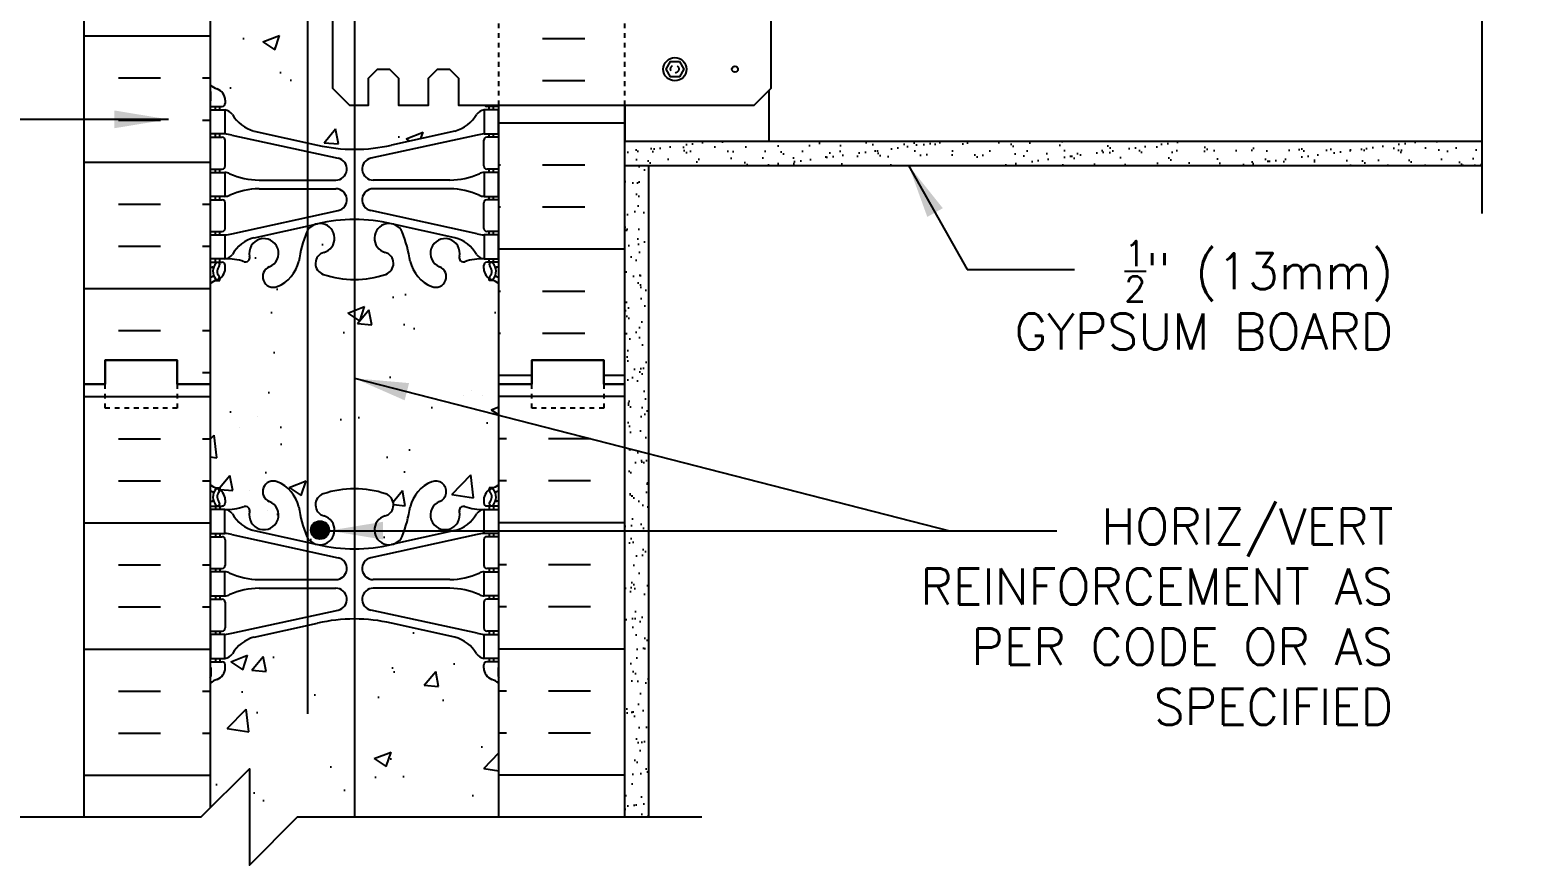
# Model space of a CAD drawing. Header units: inches. Extents: x 80.6 to 129.9, y 68 to 143.3.
# Drawn here: x 98.71 to 129.91, y 105.32 to 122.69 of the extents above; entities that cross this region are included whole.
import ezdxf

# ---------------------------------------------------------------- set-up
doc = ezdxf.new("R2010")
doc.units = ezdxf.units.IN
doc.header["$LTSCALE"] = 0.5
doc.header["$MEASUREMENT"] = 0
doc.linetypes.add('DASHED2', pattern=[0.375, 0.25, -0.125])
doc.linetypes.add('HIDDEN2', pattern=[0.1875, 0.125, -0.0625])
for name, color, linetype in [('HATCH', 12, 'Continuous'), ('line25', 2, 'Continuous'), ('LINE3', 3, 'Continuous'), ('LINE50', 5, 'Continuous'), ('LINE9', 9, 'Continuous'), ('TEXT', 4, 'Continuous'), ('Web_Edge', 9, 'Continuous')]:
    doc.layers.add(name, color=color, linetype=linetype)
doc.styles.add('DIM', font='romans.shx', dxfattribs={"width": 0.7})
doc.styles.add('ROMANS', font='romans.shx', dxfattribs={"height": 0.75})
doc.dimstyles.new('ext_12', dxfattribs={"dimscale": 12, "dimtxt": 0.09375, "dimasz": 0.09375, "dimexe": 0.09375, "dimexo": 0.0625, "dimgap": 0.0625, "dimtad": 1, "dimdec": 1, "dimzin": 3, "dimdsep": 46, "dimlunit": 4, "dimtxsty": 'DIM', "dimcen": 0.09, "dimdle": 0.09375, "dimclrt": 4, "dimadec": 0, "dimazin": 0, "dimtfac": 1, "dimtdec": 1, "dimtmove": 2, "dimatfit": 3, "dimfxl": 1, "dimfrac": 2, "dimtolj": 1, "dimtzin": 0, "dimarcsym": 0})

msp = doc.modelspace()

# ---------------------------------------------------------------- hatches: boundary and pattern name
at = {"layer": 'HATCH'}
h = msp.add_hatch(dxfattribs=at)
h.set_pattern_fill('AR-CONC', color=256, scale=0.5)
h.paths.add_polyline_path([(105.461, 142.32), (104.484, 142.32), (104.484, 138.339), (104.693, 138.293, 0.057795), (105.461, 138.203)])
h.paths.add_polyline_path([(108.461, 142.32), (105.461, 142.32), (105.461, 138.203, 0.057795), (106.229, 138.293), (107.551, 138.583, 0.196323), (108, 138.929, -0.188973), (108.156, 139.024), (108.261, 139.024), (108.261, 139.094), (108.214, 139.094, -0.414214), (108.151, 139.157), (108.151, 139.224, -0.317837), (108.318, 139.46, 0.082415), (108.461, 139.539)])
h.paths.add_polyline_path([(104.484, 142.32), (104.274, 142.32), (103.274, 141.32), (103.274, 143.32), (102.461, 142.508), (102.461, 139.539, 0.082415), (102.604, 139.46, -0.317837), (102.771, 139.224), (102.771, 139.157, -0.414214), (102.709, 139.094), (102.661, 139.094), (102.661, 139.024), (102.766, 139.024, -0.188973), (102.922, 138.929, 0.196323), (103.371, 138.583), (104.484, 138.339)])
h.paths.add_polyline_path([(104.484, 133.415, 0.244698), (104.206, 133.27, 0.520567), (103.926, 133.27, 0.520567), (103.457, 133.27, 0.520567), (102.905, 133.27, 0.451271), (102.461, 133.32), (102.461, 131.231, 0.064398), (102.571, 131.165), (102.661, 131.165), (102.661, 131.124, -0.249069), (102.771, 130.916), (102.771, 130.849, -0.414214), (102.709, 130.786), (102.661, 130.786), (102.661, 130.716), (102.766, 130.716, 0.10046), (103.16, 130.774, -0.601435), (103.279, 130.669, 2.182095), (103.689, 130.882, -1), (103.853, 131.29, -0.24438), (104.301, 130.769, 0.053157), (104.467, 130.155, 0.028241), (104.484, 130.125)])
h.paths.add_polyline_path([(108.461, 133.324, 0.483211), (108.337, 133.27, 0.520567), (107.978, 133.27, 0.520567), (107.486, 133.27, 0.520567), (106.892, 133.27, 0.520567), (106.636, 133.27, 0.520567), (106.298, 133.27, 0.520567), (105.694, 133.27, 0.520567), (105.294, 133.27, 0.520567), (105.069, 133.27, 0.520567), (104.761, 133.27, 0.244698), (104.484, 133.415), (104.484, 130.125, 0.19379), (104.667, 129.99), (104.687, 129.986, 0.955472), (104.825, 130.58, -0.735593), (104.812, 131.038, -0.082755), (105.461, 131.146, -0.082755), (106.11, 131.038, -0.735593), (106.097, 130.58, 0.955472), (106.235, 129.986), (106.255, 129.99, 0.223253), (106.455, 130.155, 0.053157), (106.621, 130.769, -0.24438), (107.069, 131.29, -1), (107.233, 130.882, 2.182095), (107.643, 130.669, -0.601435), (107.762, 130.774, 0.10046), (108.156, 130.716), (108.261, 130.716), (108.261, 130.786), (108.214, 130.786, -0.414214), (108.151, 130.849), (108.151, 130.916, -0.249069), (108.261, 131.124), (108.261, 131.165), (108.351, 131.165, 0.064398), (108.461, 131.231)])
h.paths.add_polyline_path([(106.367, 130.286, -1), (105.992, 130.286, -1)], flags=16)
h.paths.add_polyline_path([(104.484, 128.302), (103.371, 128.058, 0.196323), (102.922, 127.711, -0.188973), (102.766, 127.616), (102.661, 127.616), (102.661, 127.546), (102.709, 127.546, -0.414214), (102.771, 127.484), (102.771, 127.416, -0.317837), (102.604, 127.181, 0.082415), (102.461, 127.102), (102.461, 121.539, 0.082415), (102.604, 121.46, -0.317837), (102.771, 121.224), (102.771, 121.157, -0.414214), (102.709, 121.094), (102.661, 121.094), (102.661, 121.024), (102.766, 121.024, -0.188973), (102.922, 120.929, 0.196323), (103.371, 120.583), (104.484, 120.339)])
h.paths.add_polyline_path([(105.355, 127.12), (105.461, 127.12), (105.461, 128.437, 0.057795), (104.693, 128.348), (104.484, 128.302), (104.484, 120.339), (104.693, 120.293, 0.057795), (105.461, 120.203), (105.461, 121.12), (105.355, 121.12), (105.001, 121.474), (105.001, 126.767)])
h.paths.add_polyline_path([(108.261, 127.616), (108.156, 127.616, -0.188973), (108, 127.711, 0.196323), (107.551, 128.058), (106.229, 128.348, 0.057795), (105.461, 128.437), (105.461, 127.12), (105.751, 127.12), (105.751, 126.558), (105.939, 126.37), (106.189, 126.37), (106.376, 126.558), (106.376, 127.12), (107.001, 127.12), (107.001, 126.558), (107.189, 126.37), (107.439, 126.37), (107.626, 126.558), (107.626, 127.12), (108.436, 127.12, 0.066668), (108.318, 127.181, -0.317837), (108.151, 127.416), (108.151, 127.484, -0.414214), (108.214, 127.546), (108.261, 127.546)])
h.paths.add_polyline_path([(108, 120.929, -0.188973), (108.156, 121.024), (108.261, 121.024), (108.261, 121.094), (108.214, 121.094, -0.242214), (108.163, 121.12), (107.626, 121.12), (107.626, 121.683), (107.439, 121.87), (107.189, 121.87), (107.001, 121.683), (107.001, 121.12), (106.376, 121.12), (106.376, 121.683), (106.189, 121.87), (105.939, 121.87), (105.751, 121.683), (105.751, 121.12), (105.461, 121.12), (105.461, 120.203, 0.057795), (106.229, 120.293), (107.551, 120.583, 0.196323)])
h.paths.add_polyline_path([(104.484, 118.515, 0.028241), (104.467, 118.485, 0.053157), (104.301, 117.871, -0.24438), (103.853, 117.35, -1), (103.689, 117.759, 2.182095), (103.279, 117.972, -0.601435), (103.16, 117.867, 0.10046), (102.766, 117.924), (102.661, 117.924), (102.661, 117.854), (102.709, 117.854, -0.414214), (102.771, 117.792), (102.771, 117.724, -0.249069), (102.661, 117.517), (102.661, 117.475), (102.571, 117.475, 0.064398), (102.461, 117.409), (102.461, 115.32), (102.461, 113.231, 0.064398), (102.571, 113.165), (102.661, 113.165), (102.661, 113.124, -0.249069), (102.771, 112.916), (102.771, 112.849, -0.414214), (102.709, 112.786), (102.661, 112.786), (102.661, 112.716), (102.766, 112.716, 0.10046), (103.16, 112.774, -0.601435), (103.279, 112.669, 2.182095), (103.689, 112.882, -1), (103.853, 113.29, -0.24438), (104.301, 112.769, 0.053157), (104.467, 112.155, 0.028241), (104.484, 112.125), (104.484, 113.998), (104.317, 114.111), (104.484, 114.175)])
h.paths.add_polyline_path([(102.97, 114.008), (102.672, 114.034), (102.913, 114.321)], flags=16)
h.paths.add_polyline_path([(105.461, 117.495, -0.082755), (104.812, 117.603, -0.735593), (104.825, 118.061, 0.955472), (104.687, 118.654), (104.667, 118.65, 0.19379), (104.484, 118.515), (104.484, 114.175), (104.668, 114.246), (104.567, 113.942), (104.484, 113.998), (104.484, 112.125, 0.19379), (104.667, 111.99), (104.687, 111.986, 0.955472), (104.825, 112.58, -0.735593), (104.812, 113.038, -0.082755), (105.461, 113.146)])
h.paths.add_polyline_path([(104.96, 114.387), (104.515, 114.456), (104.905, 114.862)], flags=16)
h.paths.add_polyline_path([(104.93, 112.286, -1), (104.555, 112.286, -1)], flags=16)
h.paths.add_polyline_path([(108.461, 117.409, 0.064398), (108.351, 117.475), (108.261, 117.475), (108.261, 117.517, -0.249069), (108.151, 117.724), (108.151, 117.792, -0.414214), (108.214, 117.854), (108.261, 117.854), (108.261, 117.924), (108.156, 117.924, 0.10046), (107.762, 117.867, -0.601435), (107.643, 117.972, 2.182095), (107.233, 117.759, -1), (107.069, 117.35, -0.24438), (106.621, 117.871, 0.053157), (106.455, 118.485, 0.223253), (106.255, 118.65), (106.235, 118.654, 0.955472), (106.097, 118.061, -0.735593), (106.11, 117.603, -0.082755), (105.461, 117.495), (105.461, 113.146, -0.082755), (106.11, 113.038, -0.735593), (106.097, 112.58, 0.955472), (106.235, 111.986), (106.255, 111.99, 0.223253), (106.455, 112.155, 0.053157), (106.621, 112.769, -0.24438), (107.069, 113.29, -1), (107.233, 112.882, 2.182095), (107.643, 112.669, -0.601435), (107.762, 112.774, 0.10046), (108.156, 112.716), (108.261, 112.716), (108.261, 112.786), (108.214, 112.786, -0.414214), (108.151, 112.849), (108.151, 112.916, -0.249069), (108.261, 113.124), (108.261, 113.165), (108.351, 113.165, 0.064398), (108.461, 113.231), (108.461, 115.32)])
h.paths.add_polyline_path([(106.557, 113.694), (106.258, 113.721), (106.499, 114.008)], flags=16)
h.paths.add_polyline_path([(105.461, 110.437, 0.057795), (104.693, 110.348), (103.371, 110.058, 0.196323), (102.922, 109.711, -0.188973), (102.766, 109.616), (102.661, 109.616), (102.661, 109.546), (102.709, 109.546, -0.414214), (102.771, 109.484), (102.771, 109.416, -0.317837), (102.604, 109.181, 0.082415), (102.461, 109.102), (102.461, 106.508), (103.274, 107.32), (103.274, 105.32), (104.274, 106.32), (105.461, 106.32)])
h.paths.add_polyline_path([(108.461, 109.102, 0.082415), (108.318, 109.181, -0.317837), (108.151, 109.416), (108.151, 109.484, -0.414214), (108.214, 109.546), (108.261, 109.546), (108.261, 109.616), (108.156, 109.616, -0.188973), (108, 109.711, 0.196323), (107.551, 110.058), (106.229, 110.348, 0.057795), (105.461, 110.437), (105.461, 106.32), (108.461, 106.32)])
h = msp.add_hatch(dxfattribs=at)
h.set_pattern_fill('INSUL', color=256, scale=7, style=0)
h.set_pattern_definition([(0, (-2823.7005, -281.6892), (0, 2.625), []), (0, (-2823.7005, -280.8142), (0, 2.625), [0.875, -0.875]), (0, (-2823.7005, -279.9392), (0, 2.625), [0.875, -0.875])])
h.paths.add_polyline_path([(99.836, 115.32), (100.274, 115.32), (100.274, 115.82), (101.774, 115.82), (101.774, 115.32), (102.461, 115.32), (102.461, 133.32), (101.774, 133.32), (101.774, 133.82), (100.274, 133.82), (100.274, 133.32), (99.836, 133.32)])
h = msp.add_hatch(dxfattribs=at)
h.set_pattern_fill('AR-SAND', color=256, scale=0.25, style=0)
h.paths.add_polyline_path([(127.069, 120.37), (111.086, 120.37), (111.086, 119.87), (127.069, 119.87)])
h = msp.add_hatch(dxfattribs=at)
h.set_pattern_fill('AR-SAND', color=256, scale=0.25, style=0)
h.paths.add_polyline_path([(128.914, 120.37), (127.069, 120.37), (127.069, 119.87), (128.914, 119.87)])
h = msp.add_hatch(dxfattribs=at)
h.set_pattern_fill('AR-SAND', color=256, scale=0.25, style=0)
h.paths.add_polyline_path([(111.586, 119.87), (111.086, 119.87), (111.086, 115.32), (111.086, 106.32), (111.586, 106.32)])
at = {"layer": 'LINE3'}
msp.add_hatch(color=256, dxfattribs=at).paths.add_polyline_path([(104.555, 112.286, 1), (104.93, 112.286, 1)])

# ---------------------------------------------------------------- linework, layer by layer
at = {"layer": 'HATCH'}
for p, q in [((110.25, 122.5), (109.375, 122.5)), ((110.25, 121.625), (109.375, 121.625)), ((111.086, 120.75), (108.461, 120.75)), ((108.5, 119.875), (108.461, 119.875)), ((110.25, 119.875), (109.375, 119.875)), ((108.5, 119), (108.461, 119)), ((110.25, 119), (109.375, 119)), ((111.086, 118.125), (108.461, 118.125)), ((108.5, 117.25), (108.461, 117.25)), ((110.25, 117.25), (109.375, 117.25)), ((108.5, 116.375), (108.461, 116.375)), ((110.25, 116.375), (109.375, 116.375)), ((109.149, 115.5), (108.461, 115.5)), ((111.086, 115.5), (110.649, 115.5)), ((107.905, 115.198), (107.905, 115.198)), ((99.836, 115.061), (102.461, 115.061)), ((107.734, 115.094), (107.734, 115.094)), ((108.131, 115.076), (108.131, 115.076)), ((111.086, 115.061), (108.461, 115.061)), ((103.45, 114.647), (103.45, 114.647)), ((103.079, 114.411), (103.079, 114.411)), ((100.549, 114.186), (101.424, 114.186)), ((102.299, 114.186), (102.461, 114.186)), ((108.623, 114.186), (108.461, 114.186)), ((110.373, 114.186), (109.498, 114.186)), ((100.549, 113.311), (101.424, 113.311)), ((102.299, 113.311), (102.461, 113.311)), ((108.067, 113.269), (108.067, 113.269)), ((108.623, 113.311), (108.461, 113.311)), ((110.373, 113.311), (109.498, 113.311)), ((103.271, 113.1), (103.271, 113.1)), ((103.657, 112.688), (103.657, 112.688)), ((99.836, 112.436), (102.461, 112.436)), ((106.543, 112.544), (106.543, 112.544)), ((111.086, 112.436), (108.461, 112.436)), ((100.549, 111.561), (101.424, 111.561)), ((102.299, 111.561), (102.461, 111.561)), ((108.623, 111.561), (108.461, 111.561)), ((110.373, 111.561), (109.498, 111.561)), ((100.549, 110.686), (101.424, 110.686)), ((102.299, 110.686), (102.461, 110.686)), ((108.623, 110.686), (108.461, 110.686)), ((110.373, 110.686), (109.498, 110.686)), ((99.836, 109.811), (102.461, 109.811)), ((111.086, 109.811), (108.461, 109.811)), ((100.549, 108.936), (101.424, 108.936)), ((102.299, 108.936), (102.461, 108.936)), ((108.623, 108.936), (108.461, 108.936)), ((110.373, 108.936), (109.498, 108.936)), ((100.549, 108.061), (101.424, 108.061)), ((102.299, 108.061), (102.461, 108.061)), ((108.623, 108.061), (108.461, 108.061)), ((110.373, 108.061), (109.498, 108.061)), ((99.836, 107.186), (102.461, 107.186)), ((111.086, 107.186), (108.461, 107.186))]:
    msp.add_line(p, q, dxfattribs=at)
at = {"layer": 'line25'}
for p, q in [((102.461, 133.32), (102.461, 115.32)), ((114.086, 120.37), (114.086, 121.434)), ((108.461, 115.32), (108.461, 121.12)), ((111.086, 121.12), (111.086, 120.37)), ((111.086, 120.37), (128.914, 120.37)), ((111.086, 120.37), (114.086, 120.37)), ((102.461, 115.32), (102.461, 106.508)), ((108.461, 106.32), (108.461, 115.32))]:
    msp.add_line(p, q, dxfattribs=at)
msp.add_lwpolyline([(105.001, 126.767), (105.001, 121.474), (105.355, 121.12), (105.751, 121.12), (105.751, 121.683), (105.939, 121.87), (106.189, 121.87), (106.376, 121.683), (106.376, 121.12), (107.001, 121.12), (107.001, 121.683), (107.189, 121.87), (107.439, 121.87), (107.626, 121.683), (107.626, 121.12), (113.773, 121.12), (114.126, 121.474), (114.126, 126.767)], dxfattribs=at)
at = {"layer": 'LINE3'}
for p, q in [((104.484, 142.32), (104.484, 108.467)), ((105.461, 127.12), (105.461, 121.12)), ((105.461, 121.12), (105.461, 106.32))]:
    msp.add_line(p, q, dxfattribs=at)
msp.add_circle((104.743, 112.286), 0.188, dxfattribs=at)
at = {"layer": 'LINE50'}
for p, q in [((99.836, 115.32), (99.836, 133.32)), ((111.086, 115.32), (111.086, 121.12)), ((99.836, 106.32), (99.836, 115.32)), ((111.086, 106.32), (111.086, 115.32))]:
    msp.add_line(p, q, dxfattribs=at)
for points in [[(102.461, 115.32), (101.774, 115.32), (101.774, 115.82), (100.274, 115.82), (100.274, 115.32), (99.836, 115.32)], [(99.836, 115.32), (100.274, 115.32), (100.274, 115.82), (101.774, 115.82), (101.774, 115.32), (102.461, 115.32)], [(108.461, 115.32), (109.149, 115.32), (109.149, 115.82), (110.649, 115.82), (110.649, 115.32), (111.086, 115.32)], [(111.086, 115.32), (110.649, 115.32), (110.649, 115.82), (109.149, 115.82), (109.149, 115.32), (108.461, 115.32)]]:
    msp.add_lwpolyline(points, dxfattribs=at)
at = {"layer": 'LINE9', "linetype": 'HIDDEN2'}
for p, q in [((108.461, 121.12), (108.461, 127.102)), ((111.086, 121.12), (111.086, 127.12))]:
    msp.add_line(p, q, dxfattribs=at)
at = {"layer": 'LINE9'}
for p, q in [((111.086, 119.87), (128.914, 119.87)), ((111.586, 106.32), (111.586, 119.87))]:
    msp.add_line(p, q, dxfattribs=at)
for points in [[(128.914, 131.12), (128.914, 125.995), (127.914, 124.995), (129.914, 124.995), (128.914, 123.995), (128.914, 118.87)], [(94.191, 106.32), (102.274, 106.32), (103.274, 107.32), (103.274, 105.32), (104.274, 106.32), (112.684, 106.32)]]:
    msp.add_lwpolyline(points, dxfattribs=at)
msp.add_lwpolyline([(112.219, 122.03), (112.311, 121.87), (112.219, 121.71), (112.034, 121.71), (111.942, 121.87), (112.034, 122.03)], close=True, dxfattribs=at)
at = {"layer": 'LINE9', "linetype": 'DASHED2', "ltscale": 0.15}
for points in [[(101.774, 115.32), (101.774, 115.32), (101.774, 114.82), (100.274, 114.82), (100.274, 115.32), (100.274, 115.32)], [(101.774, 115.32), (101.774, 115.32), (101.774, 114.82), (100.274, 114.82), (100.274, 115.32), (100.274, 115.32)], [(110.649, 115.32), (110.649, 115.32), (110.649, 114.82), (109.149, 114.82), (109.149, 115.32), (109.149, 115.32)], [(110.649, 115.32), (110.649, 115.32), (110.649, 114.82), (109.149, 114.82), (109.149, 115.32), (109.149, 115.32)]]:
    msp.add_lwpolyline(points, dxfattribs=at)
at = {"layer": 'LINE9'}
for centre, radius in [((112.126, 121.87), 0.241), ((113.376, 121.87), 0.0625)]:
    msp.add_circle(centre, radius, dxfattribs=at)
at = {"layer": 'LINE9', "linetype": 'DASHED2'}
msp.add_circle((112.122, 121.874), 0.0843, dxfattribs=at)
at = {"layer": 'Web_Edge'}
for p, q in [((102.471, 121.214), (102.471, 121.4)), ((102.461, 121.094), (102.709, 121.094)), ((102.571, 121.024), (102.571, 121.094)), ((102.661, 121.024), (102.661, 121.094)), ((102.771, 121.224), (102.771, 121.157)), ((108.461, 121.094), (108.214, 121.094)), ((108.261, 121.024), (108.261, 121.094)), ((108.351, 121.024), (108.351, 121.094)), ((102.461, 120.454), (102.709, 120.454)), ((102.571, 120.454), (102.571, 120.524)), ((102.661, 120.454), (102.661, 120.524)), ((102.91, 120.5), (105.121, 120.019)), ((103.371, 120.583), (104.693, 120.293)), ((108.012, 120.5), (105.801, 120.019)), ((107.551, 120.583), (106.229, 120.293)), ((108.461, 120.454), (108.214, 120.454)), ((108.261, 120.454), (108.261, 120.524)), ((108.351, 120.454), (108.351, 120.524)), ((102.771, 119.857), (102.771, 120.392)), ((108.151, 119.857), (108.151, 120.392)), ((102.461, 119.794), (102.709, 119.794)), ((102.571, 119.724), (102.571, 119.794)), ((102.661, 119.724), (102.661, 119.794)), ((103.476, 119.564), (105.072, 119.564)), ((107.446, 119.564), (105.85, 119.564)), ((108.461, 119.794), (108.214, 119.794)), ((108.261, 119.724), (108.261, 119.794)), ((108.351, 119.724), (108.351, 119.794)), ((102.571, 119.154), (102.571, 119.224)), ((102.661, 119.154), (102.661, 119.224)), ((103.476, 119.384), (105.072, 119.384)), ((107.446, 119.384), (105.85, 119.384)), ((108.261, 119.154), (108.261, 119.224)), ((108.351, 119.154), (108.351, 119.224)), ((102.461, 119.154), (102.709, 119.154)), ((102.771, 118.557), (102.771, 119.092)), ((102.91, 118.448), (105.121, 118.929)), ((108.012, 118.448), (105.801, 118.929)), ((108.151, 118.557), (108.151, 119.092)), ((108.461, 119.154), (108.214, 119.154)), ((103.371, 118.365), (104.693, 118.656)), ((107.551, 118.365), (106.229, 118.656)), ((102.461, 118.494), (102.709, 118.494)), ((102.571, 118.424), (102.571, 118.494)), ((102.661, 118.424), (102.661, 118.494)), ((108.461, 118.494), (108.214, 118.494)), ((108.261, 118.424), (108.261, 118.494)), ((108.351, 118.424), (108.351, 118.494)), ((102.461, 117.854), (102.709, 117.854)), ((102.461, 117.754), (102.503, 117.754)), ((102.571, 117.854), (102.571, 117.924)), ((102.661, 117.854), (102.661, 117.924)), ((102.771, 117.724), (102.771, 117.792)), ((108.151, 117.724), (108.151, 117.792)), ((108.461, 117.854), (108.214, 117.854)), ((108.261, 117.854), (108.261, 117.924)), ((108.351, 117.854), (108.351, 117.924)), ((108.461, 117.754), (108.419, 117.754)), ((102.571, 117.475), (102.661, 117.475)), ((102.661, 117.475), (102.661, 117.517)), ((108.261, 117.475), (108.261, 117.517)), ((108.351, 117.475), (108.261, 117.475)), ((102.571, 113.165), (102.661, 113.165)), ((102.661, 113.165), (102.661, 113.124)), ((108.261, 113.165), (108.261, 113.124)), ((108.351, 113.165), (108.261, 113.165)), ((102.461, 112.886), (102.503, 112.886)), ((102.461, 112.786), (102.709, 112.786)), ((102.571, 112.786), (102.571, 112.716)), ((102.661, 112.786), (102.661, 112.716)), ((102.771, 112.916), (102.771, 112.849)), ((108.151, 112.916), (108.151, 112.849)), ((108.461, 112.786), (108.214, 112.786)), ((108.261, 112.786), (108.261, 112.716)), ((108.351, 112.786), (108.351, 112.716)), ((108.461, 112.886), (108.419, 112.886)), ((102.461, 112.146), (102.709, 112.146)), ((102.571, 112.216), (102.571, 112.146)), ((102.661, 112.216), (102.661, 112.146)), ((102.771, 112.084), (102.771, 111.549)), ((102.91, 112.193), (105.121, 111.711)), ((103.371, 112.275), (104.693, 111.985)), ((108.012, 112.193), (105.801, 111.711)), ((107.551, 112.275), (106.229, 111.985)), ((108.151, 112.084), (108.151, 111.549)), ((108.461, 112.146), (108.214, 112.146)), ((108.261, 112.216), (108.261, 112.146)), ((108.351, 112.216), (108.351, 112.146)), ((102.461, 111.486), (102.709, 111.486)), ((102.571, 111.486), (102.571, 111.416)), ((102.661, 111.486), (102.661, 111.416)), ((108.461, 111.486), (108.214, 111.486)), ((108.261, 111.486), (108.261, 111.416)), ((108.351, 111.486), (108.351, 111.416)), ((103.476, 111.256), (105.072, 111.256)), ((107.446, 111.256), (105.85, 111.256)), ((102.461, 110.846), (102.709, 110.846)), ((102.571, 110.916), (102.571, 110.846)), ((102.661, 110.916), (102.661, 110.846)), ((102.771, 110.784), (102.771, 110.249)), ((103.476, 111.076), (105.072, 111.076)), ((107.446, 111.076), (105.85, 111.076)), ((108.151, 110.784), (108.151, 110.249)), ((108.461, 110.846), (108.214, 110.846)), ((108.261, 110.916), (108.261, 110.846)), ((108.351, 110.916), (108.351, 110.846)), ((102.91, 110.14), (105.121, 110.622)), ((108.012, 110.14), (105.801, 110.622)), ((102.461, 110.186), (102.709, 110.186)), ((102.571, 110.186), (102.571, 110.116)), ((102.661, 110.186), (102.661, 110.116)), ((103.371, 110.058), (104.693, 110.348)), ((107.551, 110.058), (106.229, 110.348)), ((108.461, 110.186), (108.214, 110.186)), ((108.261, 110.186), (108.261, 110.116)), ((108.351, 110.186), (108.351, 110.116)), ((102.461, 109.546), (102.709, 109.546)), ((102.571, 109.616), (102.571, 109.546)), ((102.661, 109.616), (102.661, 109.546)), ((108.461, 109.546), (108.214, 109.546)), ((108.261, 109.616), (108.261, 109.546)), ((108.351, 109.616), (108.351, 109.546)), ((102.471, 109.426), (102.471, 109.24)), ((102.771, 109.416), (102.771, 109.484)), ((108.151, 109.416), (108.151, 109.484)), ((108.451, 109.426), (108.451, 109.24))]:
    msp.add_line(p, q, dxfattribs=at)
for points in [[(102.466, 121.024), (102.766, 121.024), (102.766, 120.524), (102.466, 120.524)], [(108.456, 121.024), (108.156, 121.024), (108.156, 120.524), (108.456, 120.524)], [(102.466, 119.724), (102.766, 119.724), (102.766, 119.224), (102.466, 119.224)], [(108.456, 119.724), (108.156, 119.724), (108.156, 119.224), (108.456, 119.224)], [(102.466, 118.424), (102.766, 118.424), (102.766, 117.924), (102.466, 117.924)], [(108.456, 118.424), (108.156, 118.424), (108.156, 117.924), (108.456, 117.924)], [(102.466, 112.216), (102.766, 112.216), (102.766, 112.716), (102.466, 112.716)], [(108.456, 112.216), (108.156, 112.216), (108.156, 112.716), (108.456, 112.716)], [(102.466, 110.916), (102.766, 110.916), (102.766, 111.416), (102.466, 111.416)], [(108.456, 110.916), (108.156, 110.916), (108.156, 111.416), (108.456, 111.416)], [(102.466, 109.616), (102.766, 109.616), (102.766, 110.116), (102.466, 110.116)], [(108.456, 109.616), (108.156, 109.616), (108.156, 110.116), (108.456, 110.116)]]:
    msp.add_lwpolyline(points, close=True, dxfattribs=at)
for centre, radius, start, end in [((102.771, 121.931), 0.5, 231.6833, 250.5288), ((102.771, 121.931), 0.6, 238.8907, 238.927), ((102.451, 121.4), 0.02, 360, 58.927), ((102.521, 121.224), 0.25, 0, 70.5288), ((102.451, 121.214), 0.02, 299.988, 360), ((102.709, 121.157), 0.0625, 270, 0), ((108.214, 121.157), 0.0625, 215.5375, 270), ((102.723, 120.778), 0.25, 37.2777, 80.0823), ((103.57, 121.306), 0.75, 210.155, 254.5838), ((107.352, 121.306), 0.75, 285.4162, 329.845), ((108.199, 120.778), 0.25, 99.9177, 142.7223), ((102.709, 120.392), 0.0625, 0, 90), ((102.675, 119.528), 1, 76.4291, 84.7991), ((108.247, 119.528), 1, 95.2009, 103.5709), ((108.214, 120.392), 0.0625, 90, 180), ((105.461, 123.56), 3.356, 256.7692, 270), ((105.461, 123.56), 3.356, 270, 283.2308), ((102.709, 119.857), 0.0625, 270, 0), ((105.072, 119.794), 0.23, 270, 77.6055), ((105.85, 119.794), 0.23, 102.3945, 270), ((108.214, 119.857), 0.0625, 180, 270), ((102.762, 119.505), 0.219, 60.4937, 88.92), ((102.762, 119.505), 0.219, 60.4937, 88.92), ((103.506, 121.164), 1.6, 246.5673, 268.9203), ((103.506, 121.164), 1.6, 246.5673, 268.9203), ((107.416, 121.164), 1.6, 271.0797, 293.4327), ((107.416, 121.164), 1.6, 271.0797, 293.4327), ((108.16, 119.505), 0.219, 91.08, 119.5063), ((108.16, 119.505), 0.219, 91.08, 119.5063), ((102.762, 119.443), 0.219, 271.08, 299.5063), ((103.506, 117.784), 1.6, 91.0797, 113.4327), ((105.072, 119.154), 0.23, 282.3945, 90), ((105.85, 119.154), 0.23, 90, 257.6055), ((107.416, 117.784), 1.6, 66.5673, 88.9203), ((108.16, 119.443), 0.219, 240.4937, 268.92), ((102.709, 119.092), 0.0625, 0, 90), ((108.214, 119.092), 0.0625, 90, 180), ((104.743, 118.355), 0.305, 285.7253, 154.6218), ((105.461, 115.389), 3.356, 90, 103.2308), ((105.461, 115.389), 3.356, 76.7692, 90), ((106.18, 118.355), 0.305, 25.3782, 254.2747), ((102.709, 118.557), 0.0625, 270, 0), ((102.675, 119.42), 1, 275.2009, 283.5709), ((103.57, 117.642), 0.75, 105.4162, 149.845), ((103.576, 118.042), 0.305, 291.8037, 193.3205), ((107.264, 117.4), 3, 158.8016, 170.9727), ((103.658, 117.4), 3, 9.0273, 21.1984), ((107.346, 118.042), 0.305, 346.6795, 248.1963), ((107.352, 117.642), 0.75, 30.155, 74.5838), ((108.247, 119.42), 1, 256.4291, 264.7991), ((108.214, 118.557), 0.0625, 180, 270), ((102.723, 118.17), 0.25, 279.9177, 322.7223), ((103.192, 117.951), 0.09, 251.1349, 13.3205), ((104.89, 117.83), 0.24, 105.7253, 251.077), ((106.032, 117.83), 0.24, 288.923, 74.2747), ((107.73, 117.951), 0.09, 166.6795, 288.8651), ((108.199, 118.17), 0.25, 217.2777, 260.0823), ((102.503, 117.734), 0.02, 345.8459, 90), ((102.765, 117.67), 0.25, 137.5391, 219.8855), ((102.614, 117.808), 0.045, 317.5391, 137.5391), ((102.521, 117.724), 0.25, 289.4712, 360), ((102.765, 117.67), 0.16, 137.5391, 219.9999), ((102.709, 117.792), 0.0625, 360, 90), ((102.822, 116.926), 1, 70.0933, 93.2121), ((103.771, 117.555), 0.22, 111.8037, 291.8037), ((103.576, 118.042), 0.745, 291.8037, 346.7348), ((107.346, 118.042), 0.745, 193.2652, 248.1963), ((107.151, 117.555), 0.22, 248.1963, 68.1963), ((108.1, 116.926), 1, 86.7879, 109.9067), ((108.214, 117.792), 0.0625, 90, 180), ((108.401, 117.724), 0.25, 180, 250.5288), ((108.309, 117.808), 0.045, 42.4609, 222.4609), ((108.157, 117.67), 0.16, 320.0001, 42.4609), ((108.157, 117.67), 0.25, 320.1145, 42.4609), ((108.419, 117.734), 0.02, 90, 194.1541), ((102.771, 117.017), 0.6, 114.9252, 121.1093), ((102.771, 117.017), 0.5, 109.4712, 128.3167), ((102.51, 117.579), 0.02, 294.9252, 19.2084), ((102.607, 117.539), 0.045, 218.552, 40.8121), ((105.461, 119.495), 2, 251.077, 270), ((105.461, 119.495), 2, 270, 288.923), ((108.315, 117.539), 0.045, 139.1879, 321.448), ((108.151, 117.017), 0.5, 51.6833, 70.5288), ((108.412, 117.579), 0.02, 160.7916, 245.0748), ((108.151, 117.017), 0.6, 58.8907, 65.0748), ((103.771, 113.086), 0.22, 68.1963, 248.1963), ((103.576, 112.598), 0.745, 13.2652, 68.1963), ((107.346, 112.598), 0.745, 111.8037, 166.7348), ((107.151, 113.086), 0.22, 291.8037, 111.8037), ((102.771, 113.624), 0.5, 231.6833, 250.5288), ((102.771, 113.624), 0.6, 238.8907, 245.0748), ((102.765, 112.971), 0.25, 140.1145, 222.4609), ((102.51, 113.061), 0.02, 340.7916, 65.0748), ((102.607, 113.102), 0.045, 319.1879, 141.448), ((102.521, 112.916), 0.25, 0, 70.5288), ((102.765, 112.971), 0.16, 140.0001, 222.4609), ((104.89, 112.811), 0.24, 108.923, 254.2747), ((105.461, 111.146), 2, 90, 108.923), ((105.461, 111.146), 2, 71.077, 90), ((106.032, 112.811), 0.24, 285.7253, 71.077), ((108.401, 112.916), 0.25, 109.4712, 180), ((108.315, 113.102), 0.045, 38.552, 220.8121), ((108.157, 112.971), 0.16, 317.5391, 39.9999), ((108.151, 113.624), 0.5, 289.4712, 308.3167), ((108.157, 112.971), 0.25, 317.5391, 39.8855), ((108.412, 113.061), 0.02, 114.9252, 199.2084), ((108.151, 113.624), 0.6, 294.9252, 301.1093), ((102.503, 112.906), 0.02, 270, 14.1541), ((102.614, 112.833), 0.045, 222.4609, 42.4609), ((102.709, 112.849), 0.0625, 270, 0), ((102.822, 113.715), 1, 266.7879, 289.9067), ((102.723, 112.47), 0.25, 37.2777, 80.0823), ((103.192, 112.689), 0.09, 346.6795, 108.8651), ((103.576, 112.598), 0.305, 166.6795, 68.1963), ((107.264, 113.24), 3, 189.0273, 201.1984), ((103.658, 113.24), 3, 338.8016, 350.9727), ((107.346, 112.598), 0.305, 111.8037, 13.3205), ((107.73, 112.689), 0.09, 71.1349, 193.3205), ((108.1, 113.715), 1, 250.0933, 273.2121), ((108.199, 112.47), 0.25, 99.9177, 142.7223), ((108.214, 112.849), 0.0625, 180, 270), ((108.309, 112.833), 0.045, 137.5391, 317.5391), ((108.419, 112.906), 0.02, 165.8459, 270), ((103.57, 112.998), 0.75, 210.155, 254.5838), ((104.743, 112.286), 0.305, 205.3782, 74.2747), ((106.18, 112.286), 0.305, 105.7253, 334.6218), ((107.352, 112.998), 0.75, 285.4162, 329.845), ((102.709, 112.084), 0.0625, 0, 90), ((102.675, 111.221), 1, 76.4291, 84.7991), ((108.247, 111.221), 1, 95.2009, 103.5709), ((108.214, 112.084), 0.0625, 90, 180), ((105.461, 115.252), 3.356, 256.7692, 270), ((105.072, 111.486), 0.23, 270, 77.6055), ((105.461, 115.252), 3.356, 270, 283.2308), ((105.85, 111.486), 0.23, 102.3945, 270), ((102.709, 111.549), 0.0625, 270, 0), ((102.762, 111.198), 0.219, 60.4937, 88.92), ((108.16, 111.198), 0.219, 91.08, 119.5063), ((108.214, 111.549), 0.0625, 180, 270), ((103.506, 112.856), 1.6, 246.5673, 268.9203), ((107.416, 112.856), 1.6, 271.0797, 293.4327), ((102.709, 110.784), 0.0625, 0, 90), ((102.762, 111.135), 0.219, 271.08, 299.5063), ((102.762, 111.135), 0.219, 271.08, 299.5063), ((103.506, 109.477), 1.6, 91.0797, 113.4327), ((103.506, 109.477), 1.6, 91.0797, 113.4327), ((105.072, 110.846), 0.23, 282.3945, 90), ((105.85, 110.846), 0.23, 90, 257.6055), ((107.416, 109.477), 1.6, 66.5673, 88.9203), ((107.416, 109.477), 1.6, 66.5673, 88.9203), ((108.16, 111.135), 0.219, 240.4937, 268.92), ((108.16, 111.135), 0.219, 240.4937, 268.92), ((108.214, 110.784), 0.0625, 90, 180), ((102.709, 110.249), 0.0625, 270, 0), ((105.461, 107.081), 3.356, 90, 103.2308), ((105.461, 107.081), 3.356, 76.7692, 90), ((108.214, 110.249), 0.0625, 180, 270), ((102.675, 111.112), 1, 275.2009, 283.5709), ((103.57, 109.335), 0.75, 105.4162, 149.845), ((107.352, 109.335), 0.75, 30.155, 74.5838), ((108.247, 111.112), 1, 256.4291, 264.7991), ((102.709, 109.484), 0.0625, 360, 90), ((102.723, 109.863), 0.25, 279.9177, 322.7223), ((108.199, 109.863), 0.25, 217.2777, 260.0823), ((108.214, 109.484), 0.0625, 90, 180), ((102.451, 109.426), 0.02, 0, 60.012), ((102.451, 109.24), 0.02, 301.073, 0), ((102.771, 108.709), 0.6, 121.073, 121.1093), ((102.521, 109.416), 0.25, 289.4712, 360), ((108.401, 109.416), 0.25, 180, 250.5288), ((108.471, 109.426), 0.02, 119.988, 180), ((108.471, 109.24), 0.02, 180, 238.927), ((108.151, 108.709), 0.6, 58.8907, 58.927), ((102.771, 108.709), 0.5, 109.4712, 128.3167), ((108.151, 108.709), 0.5, 51.6833, 70.5288)]:
    msp.add_arc(centre, radius, start, end, dxfattribs=at)

# ---------------------------------------------------------------- texts
at = {"layer": 'TEXT', "char_height": 0.75, "attachment_point": 6, "style": 'ROMANS'}
for s, insert, width in [('\\A1;{\\H0.7x;\\S1/2;}" (13mm) GYPSUM BOARD', (127.069, 117.169), 9.12398), ('HORIZ/VERT REINFORCEMENT AS PER CODE OR AS SPECIFIED', (127.069, 110.486), 12.021)]:
    msp.add_mtext(s, dxfattribs=dict(at, insert=insert, width=width))

# ---------------------------------------------------------------- leaders
at = {"layer": 'TEXT'}
for points, override in [([(101.589, 120.827), (87.332, 120.827)], {"dimgap": 0.0625, "dimtad": 0}), ([(116.988, 119.87), (118.203, 117.702), (120.439, 117.702)], {"dimtad": 0}), ([(105.461, 115.442), (117.838, 112.273), (120.074, 112.273)], {"dimtad": 0}), ([(104.93, 112.273), (120.074, 112.273)], {"dimgap": 0.0625, "dimtad": 0})]:
    msp.add_leader(points, dimstyle='ext_12', override=override, dxfattribs=at)

doc.saveas('drawing.dxf')
